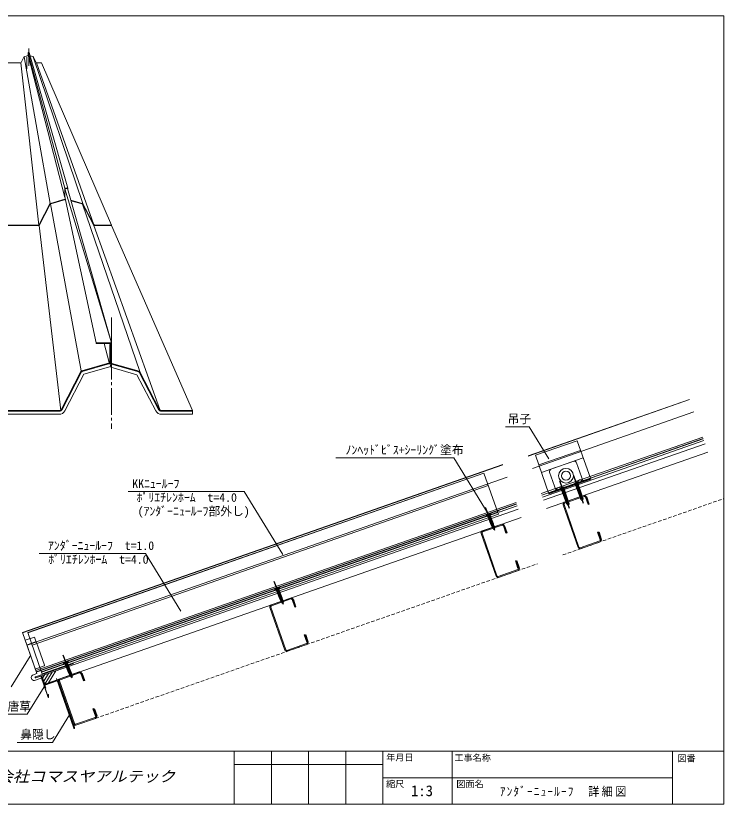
# Model space of a CAD drawing. Units: millimetres, scale not verified. Extents: x -567 to 568, y -401 to 401.
# Drawn here: x -152 to 568, y -401 to 401 of the extents above; entities that cross this region are included whole.
import ezdxf
from ezdxf.enums import TextEntityAlignment as Align

# ---------------------------------------------------------------- set-up
doc = ezdxf.new("R2010")
doc.units = ezdxf.units.MM
doc.header["$LTSCALE"] = 3
doc.linetypes.add('CHAIN2', pattern=[12, 9, -1, 1, -1])
doc.linetypes.add('DASHED1', pattern=[1.8, 1.2, -0.6])
doc.layers.add('0-0_0', color=5, linetype='Continuous', lineweight=18)
doc.layers.add('0-3_LAYER004', color=7, linetype='Continuous', lineweight=18)
for name, color, linetype in [('0-1_LAYER001', 7, 'Continuous'), ('0-2_LAYER002', 7, 'Continuous'), ('0-5_LAYER007', 7, 'Continuous')]:
    doc.layers.add(name, color=color, linetype=linetype)
doc.styles.add('HG丸ｺﾞｼｯｸM-PRO', font='')
doc.styles.add('ＭＳ ゴシック', font='')
doc.styles.get('HG丸ｺﾞｼｯｸM-PRO').set_extended_font_data('HG丸ｺﾞｼｯｸM-PRO')
doc.styles.get('ＭＳ ゴシック').set_extended_font_data('MS Gothic')

# ---------------------------------------------------------------- blocks, each defined once
blk = doc.blocks.new('GROUP_13')
at = {"layer": '0-2_LAYER002'}
blk.add_lwpolyline([(-127.364, -121.799), (-132.649, -106.697), (-130.761, -106.036), (-125.476, -121.138)], dxfattribs=at)
blk = doc.blocks.new('GROUP_14')
at = {"layer": '0-2_LAYER002'}
blk.add_lwpolyline([(-155.868, -34.303), (-150.582, -49.405), (-152.47, -50.066)], dxfattribs=at)
blk = doc.blocks.new('GROUP_8')
at = {"layer": '0-5_LAYER007'}
for p, q in [((-173.099, -49.808), (-191.838, -3.147)), ((-190.765, -20.576), (-180.558, -16.477)), ((-190.765, -20.576), (-190.219, -21.003)), ((-190.219, -21.003), (-180.657, -17.163)), ((-179.933, -38.964), (-187.572, -19.941)), ((-176.584, -46.497), (-187.294, -19.829)), ((-186.67, -16.889), (-186.384, -17.601)), ((-186.384, -17.601), (-185.78, -17.358)), ((-186.066, -16.646), (-185.78, -17.358)), ((-172.839, -45.09), (-183.582, -18.338)), ((-175.664, -37.25), (-183.304, -18.226)), ((-180.558, -16.477), (-180.657, -17.163)), ((-179.933, -38.964), (-175.664, -37.25)), ((-177.525, -42.812), (-177.64, -43.867)), ((-174.258, -46.922), (-174.884, -46.082))]:
    blk.add_line(p, q, dxfattribs=at)
blk.add_lwpolyline([(-176.584, -46.497), (-174.258, -46.922), (-172.839, -45.09)], dxfattribs=at)
for centre, radius, start, end in [((-181.632, -28.559), 12.13, 131.15452, 138.84333), ((-183.928, -23.049), 6.743, 77.7294, 147.50167), ((-181.632, -28.559), 12.13, 84.91676, 94.07654), ((-176.667, -42.961), 0.871, 15.75163, 170.16326), ((-167.363, -42.156), 8.484, 183.84186, 207.56744), ((-173.284, -46.775), 1.744, 75.19427, 156.57851)]:
    blk.add_arc(centre, radius, start, end, dxfattribs=at)
blk = doc.blocks.new('GROUP_11')
at = {"layer": '0-1_LAYER001'}
for p, q in [((-124.834, -38.615), (-144.521, 17.633)), ((-144.237, 0.173), (-133.855, 3.807)), ((-144.237, 0.173), (-143.711, -0.278)), ((-143.711, -0.278), (-133.985, 3.126)), ((-132.595, -23.404), (-141.019, 0.664)), ((-129.59, -31.081), (-140.736, 0.763)), ((-139.98, 3.672), (-139.726, 2.947)), ((-139.726, 2.947), (-139.111, 3.162)), ((-139.365, 3.887), (-139.111, 3.162)), ((-125.785, -29.845), (-136.96, 2.084)), ((-128.253, -21.885), (-136.677, 2.184)), ((-133.855, 3.807), (-133.985, 3.126)), ((-132.595, -23.404), (-128.253, -21.885)), ((-130.364, -27.357), (-130.526, -28.406)), ((-127.286, -31.611), (-127.873, -30.744))]:
    blk.add_line(p, q, dxfattribs=at)
blk.add_lwpolyline([(-129.59, -31.081), (-127.286, -31.611), (-125.785, -29.845)], dxfattribs=at)
for centre, radius, start, end in [((-135.475, -8.214), 12.13, 128.5645, 136.25331), ((-137.519, -2.606), 6.743, 75.13937, 144.91164), ((-135.475, -8.214), 12.13, 82.32673, 91.48652), ((-129.513, -27.545), 0.871, 13.1616, 167.57323), ((-120.182, -27.161), 8.484, 181.25184, 204.97741), ((-126.306, -31.508), 1.744, 72.60425, 153.98848)]:
    blk.add_arc(centre, radius, start, end, dxfattribs=at)
blk = doc.blocks.new('GROUP_10')
at = {"layer": '0-1_LAYER001'}
for p, q in [((-96.519, -28.704), (-116.206, 27.544)), ((-115.922, 10.084), (-105.539, 13.717)), ((-115.922, 10.084), (-115.395, 9.632)), ((-115.395, 9.632), (-105.669, 13.036)), ((-104.279, -13.494), (-112.703, 10.574)), ((-101.275, -21.17), (-112.42, 10.674)), ((-111.664, 13.582), (-111.41, 12.858)), ((-111.41, 12.858), (-110.796, 13.073)), ((-111.049, 13.798), (-110.796, 13.073)), ((-97.469, -19.934), (-108.644, 11.995)), ((-99.937, -11.974), (-108.361, 12.094)), ((-105.539, 13.717), (-105.669, 13.036)), ((-104.279, -13.494), (-99.937, -11.974)), ((-102.048, -17.447), (-102.211, -18.496)), ((-98.97, -21.701), (-99.558, -20.833))]:
    blk.add_line(p, q, dxfattribs=at)
blk.add_lwpolyline([(-101.275, -21.17), (-98.97, -21.701), (-97.469, -19.934)], dxfattribs=at)
for centre, radius, start, end in [((-107.159, 1.696), 12.13, 128.5645, 136.25331), ((-109.203, 7.304), 6.743, 75.13937, 144.91164), ((-107.159, 1.696), 12.13, 82.32673, 91.48652), ((-101.197, -17.634), 0.871, 13.1616, 167.57323), ((-91.867, -17.251), 8.484, 181.25184, 204.97741), ((-97.991, -21.598), 1.744, 72.60425, 153.98848)]:
    blk.add_arc(centre, radius, start, end, dxfattribs=at)

msp = doc.modelspace()

# ---------------------------------------------------------------- linework, layer by layer
at = {"layer": '0-0_0'}
for p, q in [((-139.843, 363.691), (-102.78, 225.584)), ((-138.973, 363.691), (-139.843, 363.691)), ((-139.843, 363.567), (-139.843, 361.03)), ((-102.78, 216.171), (-139.843, 361.03)), ((-99.702, 225.584), (-138.973, 363.691)), ((-146.925, 353.092), (-161.844, 353.092)), ((-147.429, 352.727), (-143.854, 359.603)), ((-147.24, 353.092), (-128.942, 188.09)), ((-139.714, 360.525), (-144.309, 359.212)), ((-117.529, 210.04), (-144.013, 359.297)), ((-137.996, 360.255), (-134.216, 359.175)), ((-134.716, 359.439), (-131.31, 352.889)), ((-134.642, 359.297), (-84.382, 210.04)), ((-73.061, 188.353), (-131.416, 353.092)), ((-131.265, 353.092), (-126.341, 353.092)), ((-126.341, 353.092), (-55.016, 188.09)), ((-102.78, 225.144), (-102.78, 216.61)), ((-102.56, 225.144), (-102.56, 224.749)), ((-100.142, 225.584), (-102.34, 225.584)), ((-100.142, 225.364), (-102.34, 225.364)), ((-99.922, 225.144), (-99.922, 224.771)), ((-99.702, 224.002), (-99.702, 225.144)), ((-102.56, 216.83), (-102.56, 216.61)), ((-128.696, 188.564), (-117.747, 209.62)), ((-128.501, 188.463), (-117.552, 209.519)), ((-102.494, 214.335), (-117.074, 210.17)), ((-102.434, 214.124), (-117.013, 209.959)), ((-96.687, 213.556), (-84.837, 210.17)), ((-96.616, 213.307), (-84.897, 209.959)), ((-84.358, 209.519), (-73.409, 188.463)), ((-84.163, 209.62), (-73.214, 188.564)), ((-129.476, 188.09), (-180.603, 188.09)), ((-180.603, 187.871), (-129.476, 187.871)), ((-72.434, 188.09), (-55.016, 188.09)), ((-55.016, 187.871), (-72.434, 187.871)), ((-55.016, 188.09), (-55.016, 187.871)), ((368.113, -46.615), (532.251, 10.833)), ((368.196, -46.851), (532.333, 10.597)), ((372.568, -59.344), (536.706, -1.896)), ((381.564, -85.043), (545.698, -27.586)), ((382.06, -86.458), (546.193, -29.002)), ((382.143, -86.694), (546.276, -29.238)), ((-145.626, -226.423), (342.487, -55.584)), ((-145.544, -226.659), (342.57, -55.819)), ((-141.171, -239.152), (346.943, -68.313)), ((-132.181, -264.855), (355.929, -93.987)), ((-131.686, -266.271), (356.424, -95.403)), ((-131.603, -266.507), (356.507, -95.639)), ((-145.626, -226.423), (-131.02, -268.156)), ((-133.467, -230.893), (-142.906, -234.197)), ((-133.467, -230.893), (-131.98, -235.141)), ((-142.328, -235.848), (-132.087, -265.108)), ((-132.287, -235.778), (-141.018, -238.834)), ((-132.122, -236.25), (-140.853, -239.306)), ((-131.485, -236.557), (-123.391, -259.681)), ((-132.665, -263.457), (-123.698, -260.318)), ((-135.395, -269.688), (-131.025, -268.158)), ((-133.583, -275.041), (-126.663, -272.619))]:
    msp.add_line(p, q, dxfattribs=at)
at = {"layer": '0-0_0', "color": 4, "linetype": 'CHAIN2'}
for p, q in [((-139.16, 367.655), (-139.16, 350.043)), ((-141.256, 359.238), (-141.256, 346.956)), ((-55.282, 94.153), (-55.282, -19.203))]:
    msp.add_line(p, q, dxfattribs=at)
at = {"layer": '0-0_0', "color": 30}
for p, q in [((-102.56, 224.749), (-102.56, 216.83)), ((-55.202, 68.319), (-102.491, 224.998)), ((-102.076, 225.232), (-100.054, 225.232)), ((-55.202, 68.319), (-100.054, 225.232)), ((-70.917, 68.319), (-102.56, 216.83)), ((-117.4, 209.333), (-128.306, 188.361)), ((-85.966, 39.682), (-117.21, 209.58)), ((-116.862, 209.773), (-101.963, 214.03)), ((-84.937, 209.558), (-96.486, 212.858)), ((-84.573, 209.454), (-26.554, 39.291)), ((-84.398, 209.119), (-73.604, 188.361)), ((-181.043, 187.651), (-129.476, 187.651)), ((-128.675, 187.651), (-106.799, -0.381)), ((-73.235, 187.651), (-6.183, 0.341)), ((-55.016, 187.651), (-72.434, 187.651)), ((27.224, -0.381), (-55.016, 187.651)), ((-56.002, 68.319), (-70.917, 68.319)), ((-70.917, 68.319), (-70.917, 67.519)), ((-56.402, 67.519), (-70.917, 67.519)), ((-57.602, 48.317), (-62.725, 67.519)), ((-56.802, 48.317), (-56.802, 66.719)), ((-56.802, 66.719), (-56.002, 66.719)), ((-56.002, 67.119), (-56.002, 47.778)), ((-55.202, 67.519), (-55.202, 47.778)), ((-85.304, 39.871), (-57.092, 47.932)), ((-85.084, 39.102), (-56.872, 47.163)), ((-27.436, 38.711), (-55.132, 46.624)), ((-27.216, 39.48), (-54.912, 47.393)), ((-86.284, 39.071), (-106.127, 0.912)), ((-85.574, 38.702), (-105.417, 0.543)), ((-26.946, 38.311), (-7.307, 0.543)), ((-26.236, 38.68), (-6.597, 0.912)), ((-202.082, -0.381), (-108.256, -0.381)), ((-201.282, -1.181), (-108.256, -1.181)), ((27.224, -0.381), (-4.468, -0.381)), ((27.224, -1.181), (-4.468, -1.181)), ((27.224, -0.381), (27.224, -1.181)), ((-140.329, -226.423), (323.292, -64.156)), ((-140.246, -226.659), (323.374, -64.392)), ((323.292, -64.156), (337.311, -104.213)), ((-135.874, -239.152), (327.747, -76.885)), ((-126.383, -266.268), (337.229, -103.977)), ((-126.3, -266.504), (337.311, -104.213)), ((418.999, -139.837), (403.803, -96.42)), ((335.626, -169.018), (320.43, -125.6)), ((120.898, -244.173), (105.702, -200.755)), ((-140.329, -226.423), (-126.3, -266.505))]:
    msp.add_line(p, q, dxfattribs=at)
at = {"layer": '0-0_0', "color": 4}
for p, q in [((-83.212, 36.309), (-55.993, 44.086)), ((-56.872, 47.163), (-55.993, 44.086)), ((-56.011, 43.547), (-55.132, 46.624)), ((-29.309, 35.918), (-56.011, 43.547)), ((-83.212, 36.309), (-102.578, -0.933)), ((-29.309, 35.918), (-10.146, -0.933)), ((-368.468, -4.381), (-108.256, -4.381)), ((27.224, -4.381), (-4.468, -4.381)), ((27.224, -1.181), (27.224, -4.381)), ((345.343, -17.068), (369.343, -17.068)), ((389.312, -49.604), (369.343, -17.068)), ((382.794, -88.556), (546.927, -31.1)), ((172.689, -48.717), (292.689, -48.717)), ((327.546, -105.512), (292.689, -48.717)), ((-38.139, -83), (79.687, -83)), ((118.851, -146.812), (79.687, -83)), ((337.311, -104.213), (337.972, -106.1)), ((338.149, -102.065), (338.81, -103.953)), ((338.81, -103.953), (357.168, -97.527)), ((-128.755, -146.017), (-20.755, -146.017)), ((15.273, -204.72), (-20.755, -146.017)), ((-157.154, -281.597), (-137.918, -250.255)), ((-132.456, -271.326), (-94.455, -258.025)), ((-132.389, -271.514), (-94.388, -258.214)), ((-96.765, -258.135), (-94.557, -257.686)), ((-96.765, -258.135), (-96.725, -258.331)), ((-96.725, -258.331), (-94.517, -257.882)), ((-126.83, -270.478), (-132.135, -272.273)), ((-126.957, -270.732), (-132.071, -272.462)), ((-126.957, -270.732), (-119.677, -292.253)), ((-126.83, -270.483), (-119.49, -292.184)), ((-123.222, -279.614), (-110.214, -275.062)), ((-122.107, -282.911), (-123.222, -279.614)), ((-121.896, -282.911), (-122.97, -279.735)), ((-122.961, -279.735), (-110.337, -275.317)), ((-93.447, -323.574), (-111.143, -273.014)), ((-110.191, -275.128), (-93.255, -323.517)), ((-123.771, -281.616), (-140.85, -309.445)), ((-119.321, -289.421), (-119.522, -289.436)), ((-119.295, -292.143), (-119.522, -289.436)), ((-119.094, -292.132), (-119.321, -289.421)), ((-188.85, -309.445), (-140.85, -309.445)), ((-97.918, -310.193), (-114.998, -338.022)), ((-93.573, -319.6), (-92.838, -323.386)), ((-93.369, -319.6), (-92.645, -323.331)), ((-150.998, -338.022), (-114.998, -338.022))]:
    msp.add_line(p, q, dxfattribs=at)
at = {"layer": '0-0_0', "color": 7}
for p, q in [((375.675, -46.087), (418.179, -31.308)), ((418.179, -31.308), (431.808, -70.507)), ((389.304, -85.285), (375.675, -46.087)), ((379.06, -55.824), (421.564, -41.045)), ((381.75, -63.561), (424.255, -48.782)), ((417.519, -53.771), (424.12, -72.756)), ((396.729, -82.28), (390.128, -63.295)), ((389.173, -84.907), (431.677, -70.129)), ((431.808, -70.507), (389.304, -85.285)), ((424.12, -72.756), (422.641, -71.565)), ((400.916, -79.119), (402.396, -80.309)), ((405.777, -79.145), (415.072, -75.891)), ((418.875, -72.875), (418.453, -74.726)), ((396.729, -82.28), (397.151, -80.428)), ((405.03, -93.871), (424.851, -86.934)), ((425.181, -87.878), (405.36, -94.815)), ((404.747, -96.089), (419.943, -139.507)), ((429.098, -96.042), (426.455, -88.491)), ((418.999, -139.837), (403.803, -96.42)), ((321.657, -123.052), (341.478, -116.115)), ((341.808, -117.058), (321.987, -123.996)), ((345.725, -125.223), (343.082, -117.672)), ((335.626, -169.018), (320.43, -125.6)), ((321.373, -125.27), (336.57, -168.687)), ((421.217, -140.12), (441.038, -133.183)), ((441.368, -134.127), (421.547, -141.064)), ((337.844, -169.301), (357.665, -162.364)), ((357.995, -163.307), (338.174, -170.245)), ((106.929, -198.207), (126.75, -191.269)), ((127.08, -192.213), (107.259, -199.15)), ((106.646, -200.425), (121.842, -243.842)), ((130.997, -200.378), (128.354, -192.827)), ((120.898, -244.173), (105.702, -200.755)), ((123.116, -244.456), (142.937, -237.518)), ((143.267, -238.462), (123.446, -245.4)), ((-107.799, -273.361), (-87.978, -266.424)), ((-87.648, -267.368), (-107.469, -274.305)), ((-83.731, -275.532), (-86.373, -267.981)), ((-93.83, -319.327), (-109.026, -275.91)), ((-108.082, -275.579), (-92.886, -318.997)), ((-91.612, -319.61), (-71.791, -312.673)), ((-71.46, -313.617), (-91.281, -320.554))]:
    msp.add_line(p, q, dxfattribs=at)
at = {"layer": '0-0_0', "color": 33}
for p, q in [((383.905, -91.73), (548.041, -34.282)), ((386.878, -100.224), (551.015, -42.777)), ((-126.023, -270.205), (358.279, -100.699)), ((-123.05, -278.699), (361.252, -109.194)), ((-126.023, -270.205), (-123.05, -278.699)), ((-125.178, -272.62), (-123.048, -269.163)), ((-124.114, -275.66), (-119.304, -267.853)), ((-123.05, -278.699), (-115.56, -266.543)), ((-119.307, -277.389), (-111.817, -265.232))]:
    msp.add_line(p, q, dxfattribs=at)
at = {"layer": '0-0_0', "color": 6}
msp.add_line((389.307, -60.933), (416.698, -51.41), dxfattribs=at)
at = {"layer": '0-0_0', "color": 7, "linetype": 'DASHED1'}
for p, q in [((403.396, -147.417), (567.532, -89.97)), ((-71.46, -313.617), (377.769, -156.387))]:
    msp.add_line(p, q, dxfattribs=at)
at = {"layer": '0-0_0', "color": 4}
msp.add_lwpolyline([(-126.3, -266.504), (-125.64, -268.392), (337.972, -106.1)], dxfattribs=at)
at = {"layer": '0-0_0', "color": 7}
for radius in [7.5, 4.5]:
    msp.add_circle((406.714, -66.845), radius, dxfattribs=at)
at = {"layer": '0-0_0'}
for centre, radius, start, end in [((-139.719, 363.567), 0.124, 90, 180), ((-139.098, 363.567), 0.124, 0, 90), ((-147.391, 353.34), 0.249, 270, 332.52557), ((-143.799, 359.035), 0.311, 105.9454, 152.52557), ((-134.856, 359.035), 0.311, 27.47443, 74.0546), ((-131.265, 353.34), 0.249, 207.47443, 270), ((-102.34, 225.144), 0.44, 90, 180), ((-102.34, 225.144), 0.22, 90, 180), ((-100.142, 225.144), 0.44, 0, 90), ((-100.142, 225.144), 0.22, 0, 90), ((-102.34, 216.61), 0.44, 180, 259.39521), ((-102.34, 216.61), 0.22, 180, 231.70546), ((-116.772, 209.113), 1.099, 105.9454, 152.52557), ((-116.772, 209.113), 0.879, 105.9454, 152.52557), ((-102.736, 215.181), 0.879, 285.9454, 317.93083), ((-102.736, 215.181), 1.099, 285.9454, 310.00588), ((-85.139, 209.113), 0.879, 27.47443, 74.0546), ((-85.139, 209.113), 1.099, 27.47443, 74.0546), ((-129.476, 188.97), 0.879, 270, 332.52557), ((-129.476, 188.97), 1.099, 270, 332.52557), ((-72.434, 188.97), 1.099, 207.47443, 270), ((-72.434, 188.97), 0.879, 207.47443, 270), ((-140.935, -239.07), 0.25, 109.28994, 199.29003), ((-140.935, -239.07), 0.25, 199.28994, 289.29003), ((-132.452, -235.306), 0.5, 289.28994, 19.28998), ((-131.957, -236.722), 0.5, 19.28994, 109.29003), ((-123.863, -259.846), 0.5, 289.28994, 19.28998), ((-133.872, -272.155), 2.9, 121.70018, 275.71554)]:
    msp.add_arc(centre, radius, start, end, dxfattribs=at)
at = {"layer": '0-0_0', "color": 30}
for centre, radius, start, end in [((-102.076, 224.749), 0.484, 90, 180), ((-116.62, 208.928), 0.879, 105.9454, 152.52557), ((-85.178, 208.713), 0.879, 27.47443, 74.0546), ((-129.476, 188.97), 1.319, 270, 332.52557), ((-72.434, 188.97), 1.319, 207.47443, 270), ((-56.402, 67.119), 0.4, 0, 90), ((-56.002, 67.519), 0.8, 0, 90), ((-57.202, 48.317), 0.4, 285.9454, 0), ((-57.202, 48.317), 1.2, 285.9454, 0), ((-54.322, 48.14), 0.88, 180, 254.0546), ((-54.802, 47.778), 1.2, 180, 254.0546), ((-54.802, 47.778), 0.4, 180, 254.0546), ((-84.865, 38.333), 1.6, 105.9454, 152.52557), ((-84.865, 38.333), 0.8, 105.9454, 152.52557), ((-27.656, 37.942), 0.8, 27.47443, 74.0546), ((-27.656, 37.942), 1.6, 27.47443, 74.0546), ((-108.256, 2.019), 2.4, 270, 332.52557), ((-108.256, 2.019), 3.2, 270, 332.52557), ((-4.468, 2.019), 3.2, 207.47443, 270), ((-4.468, 2.019), 2.4, 207.47443, 270)]:
    msp.add_arc(centre, radius, start, end, dxfattribs=at)
at = {"layer": '0-0_0', "color": 4}
for centre, radius, start, end in [((-108.256, 2.019), 6.4, 270, 332.52557), ((-4.468, 2.019), 6.4, 207.47443, 270), ((-94.478, -257.952), 0.277, 288.92058, 106.58061), ((-94.478, -257.952), 0.0772, 288.92058, 106.58061), ((-132.255, -271.891), 0.6, 109.59626, 287.8096), ((-132.255, -271.891), 0.4, 109.59626, 287.8096), ((-119.393, -292.157), 0.3, 198.68779, 4.77998), ((-119.395, -292.152), 0.1, 198.68779, 4.77998), ((-93.04, -323.471), 0.42, 194.19632, 19.50585), ((-93.04, -323.471), 0.22, 192.248, 22.76964)]:
    msp.add_arc(centre, radius, start, end, dxfattribs=at)
at = {"layer": '0-0_0', "color": 7}
for centre, radius, start, end in [((415.158, -54.592), 2.5, 19.17241, 109.17241), ((392.489, -62.474), 2.5, 109.17241, 199.17241), ((421.313, -73.43), 2.5, 112.07365, 167.16703), ((421.073, -73.513), 2.5, 51.17779, 106.27117), ((399.588, -80.984), 2.5, 112.07365, 167.16703), ((399.349, -81.067), 2.5, 51.17779, 106.27117), ((425.512, -88.822), 2, 19.29, 109.29009), ((425.512, -88.822), 1, 19.29, 109.29009), ((405.691, -95.759), 2, 109.29, 199.29009), ((405.691, -95.759), 1, 109.29, 199.29009), ((342.138, -118.002), 2, 19.29, 109.29009), ((342.138, -118.002), 1, 19.29, 109.29009), ((322.317, -124.94), 2, 109.29, 199.29009), ((322.317, -124.94), 1, 109.29, 199.29009), ((440.708, -132.239), 1, 289.28991, 19.29005), ((440.708, -132.239), 2, 289.29, 19.29005), ((420.887, -139.176), 2, 199.29, 289.29009), ((420.887, -139.176), 1, 199.28991, 289.29019), ((357.334, -161.42), 1, 289.28991, 19.29005), ((357.334, -161.42), 2, 289.29, 19.29005), ((337.513, -168.357), 2, 199.29, 289.29009), ((337.513, -168.357), 1, 199.28991, 289.29019), ((127.411, -193.157), 2, 19.29, 109.29009), ((127.411, -193.157), 1, 19.29, 109.29009), ((107.59, -200.094), 2, 109.29, 199.29009), ((107.59, -200.094), 1, 109.29, 199.29009), ((142.607, -236.574), 1, 289.28991, 19.29005), ((142.607, -236.574), 2, 289.29, 19.29005), ((122.786, -243.512), 2, 199.29, 289.29009), ((122.786, -243.512), 1, 199.28991, 289.29019), ((-87.317, -268.312), 2, 19.29, 109.29009), ((-87.317, -268.312), 1, 19.29, 109.29009), ((-107.138, -275.249), 2, 109.29, 199.29009), ((-107.138, -275.249), 1, 109.29, 199.29009), ((-72.121, -311.729), 1, 289.28991, 19.29005), ((-72.121, -311.729), 2, 289.29, 19.29005), ((-91.942, -318.667), 2, 199.29, 289.29009), ((-91.942, -318.667), 1, 199.28991, 289.29019)]:
    msp.add_arc(centre, radius, start, end, dxfattribs=at)
at = {"layer": '0-3_LAYER004'}
for p, q in [((-567, -346.95), (567, -346.95)), ((69.525, -346.95), (69.525, -400.95)), ((107.325, -346.95), (107.325, -400.95)), ((145.125, -346.95), (145.125, -400.95)), ((182.925, -346.95), (182.925, -400.95)), ((220.725, -346.95), (220.725, -400.95)), ((290.925, -346.95), (290.925, -400.95)), ((514.857, -346.95), (514.857, -400.95)), ((220.725, -360.45), (69.525, -360.45)), ((514.857, -373.95), (220.725, -373.95))]:
    msp.add_line(p, q, dxfattribs=at)
msp.add_lwpolyline([(-567, 400.95), (567, 400.95), (567, -400.95), (-567, -400.95)], close=True, dxfattribs=at)

# ---------------------------------------------------------------- block references
at = {"layer": '0-0_0', "xscale": 0.5, "yscale": 0.5}
for name, p in [('GROUP_11', (472.77, -80.707)), ('GROUP_10', (472.77, -80.707)), ('GROUP_14', (505.333, -71.009)), ('GROUP_8', (420.918, -97.596)), ('GROUP_14', (421.96, -100.19)), ('GROUP_13', (505.333, -71.009)), ('GROUP_13', (421.96, -100.19)), ('GROUP_8', (206.195, -172.762)), ('GROUP_14', (207.232, -175.345)), ('GROUP_13', (207.232, -175.345)), ('GROUP_8', (-8.528, -247.928)), ('GROUP_14', (-7.495, -250.499)), ('GROUP_13', (-7.495, -250.499))]:
    msp.add_blockref(name, p, dxfattribs=at)

# ---------------------------------------------------------------- texts
at = {"layer": '0-0_0', "color": 4, "style": 'ＭＳ ゴシック'}
for s, p in [('吊子', (347.343, -16.068)), ('ﾉﾝﾍｯﾄﾞﾋﾞｽ+ｼｰﾘﾝｸﾞ塗布', (182.689, -47.717)), ('KKﾆｭｰﾙｰﾌ', (-34.139, -82)), ('ﾎﾟﾘｴﾁﾚﾝﾎｰﾑ\u3000t=4.0', (-29.639, -96)), ('(ｱﾝﾀﾞｰﾆｭｰﾙｰﾌ部外し)', (-28.639, -110)), ('ｱﾝﾀﾞｰﾆｭｰﾙｰﾌ\u3000t=1.0', (-119.755, -145.017)), ('ﾎﾟﾘｴﾁﾚﾝﾎｰﾑ\u3000t=4.0', (-119.455, -159.017)), ('軒先唐草', (-184.85, -308.445)), ('鼻隠し', (-147.998, -337.022))]:
    msp.add_text(s, height=8.798, dxfattribs=at).set_placement(p, align=Align.BOTTOM_LEFT)
at = {"layer": '0-0_0', "color": 3, "style": 'HG丸ｺﾞｼｯｸM-PRO', "oblique": 15, "width": 1.1}
msp.add_text('株式会社コマスヤアルテック', height=11, dxfattribs=at).set_placement((-205.007, -381.45), align=Align.BOTTOM_LEFT)
at = {"layer": '0-0_0', "color": 7, "insert": (339.516, -393.45), "char_height": 8.798, "attachment_point": 7, "style": 'ＭＳ ゴシック'}
msp.add_mtext('\\T1.21;\\W0.95;ｱﾝﾀﾞｰﾆｭｰﾙｰﾌ\u3000詳細図', dxfattribs=at)
at = {"layer": '0-3_LAYER004', "style": 'ＭＳ ゴシック'}
for s, height, p in [('年月日', 6.598, (224, -358.65)), ('工事名称', 6.598, (293.4, -359.05)), ('図番', 6.598, (520, -359.55)), ('縮尺', 6.598, (223.9, -385.65)), ('図面名', 6.598, (295.3, -385.65)), ('1:3', 11, (249.15, -396.05))]:
    msp.add_text(s, height=height, dxfattribs=at).set_placement(p, align=Align.BOTTOM_LEFT)

doc.saveas('drawing.dxf')
